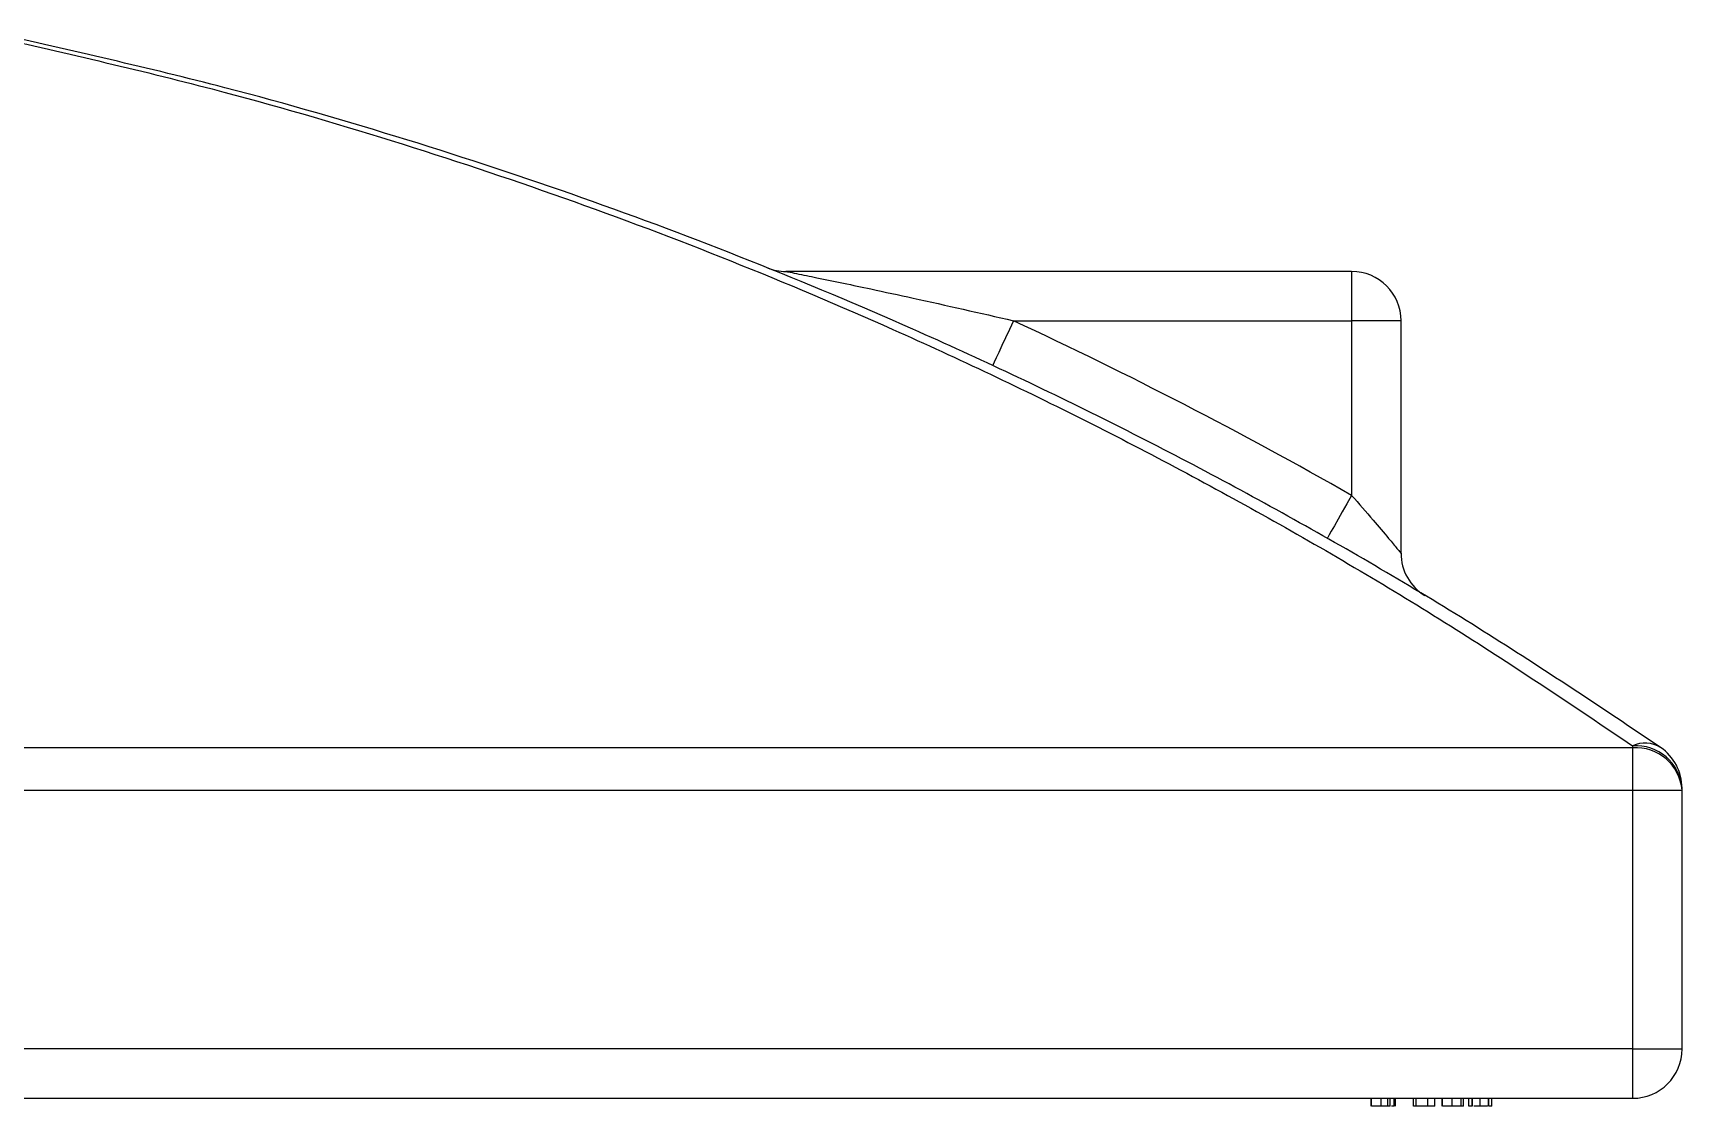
# Model space of a CAD drawing. Header units: millimetres. Extents: x -69706 to 52883, y -6882 to 68885.
# Drawn here: x 6247.7 to 6332.5, y 61153.3 to 61208.5 of the extents above; entities that cross this region are included whole.
import ezdxf

# ---------------------------------------------------------------- set-up
doc = ezdxf.new("R2010")
doc.units = ezdxf.units.MM
doc.layers.add('B2F-H-EQ-P-T20001$0$M-HVAC-EQPM', color=134, linetype='Continuous')

# ---------------------------------------------------------------- blocks, each defined once
blk = doc.blocks.new('B2F-H-EQ-P-T20001$0$CH-B2C-05、09-1000RT_20201019')
at = {"color": 0, "linetype": 'Continuous', "lineweight": 25}
for p, q in [((2400.877, -244.945), (2371.769, -244.945)), ((2400.877, -244.945), (2400.877, -247.484)), ((2383.478, -247.484), (2400.877, -247.484)), ((2400.877, -247.484), (2400.877, -256.474)), ((2403.417, -247.484), (2400.877, -247.484)), ((2403.417, -259.452), (2403.417, -247.484)), ((2415.337, -269.472), (1895.117, -269.472)), ((2415.337, -269.368), (2415.337, -269.472)), ((2415.337, -269.472), (2415.337, -271.648)), ((1895.117, -271.648), (2415.337, -271.648)), ((2415.337, -271.648), (2415.337, -284.975)), ((2415.337, -271.648), (2417.877, -271.648)), ((2417.877, -271.648), (2417.877, -271.545)), ((2417.877, -284.975), (2417.877, -271.648)), ((2415.337, -284.975), (1895.117, -284.975)), ((2415.337, -284.975), (2417.877, -284.975)), ((2415.337, -284.975), (2415.337, -287.515)), ((1895.117, -287.515), (2415.337, -287.515)), ((2401.878, -287.912), (2401.878, -287.515)), ((2401.902, -287.912), (2401.902, -287.515)), ((2402.401, -287.912), (2402.401, -287.515)), ((2402.743, -287.912), (2402.743, -287.515)), ((2402.852, -287.912), (2402.852, -287.515)), ((2403.065, -287.912), (2403.065, -287.515)), ((2403.137, -287.912), (2403.137, -287.515)), ((2404.063, -287.912), (2404.063, -287.515)), ((2404.205, -287.912), (2404.205, -287.515)), ((2404.794, -287.912), (2404.794, -287.515)), ((2405.155, -287.912), (2405.155, -287.515)), ((2405.535, -287.912), (2405.535, -287.515)), ((2405.559, -287.912), (2405.559, -287.515)), ((2406.052, -287.912), (2406.052, -287.515)), ((2406.508, -287.912), (2406.508, -287.515)), ((2406.627, -287.912), (2406.627, -287.515)), ((2406.912, -287.912), (2406.912, -287.515)), ((2407.078, -287.912), (2407.078, -287.515)), ((2407.097, -287.912), (2407.097, -287.515)), ((2407.497, -287.912), (2407.497, -287.515)), ((2407.926, -287.912), (2407.926, -287.515)), ((2407.933, -287.912), (2407.933, -287.515)), ((2408.099, -287.912), (2408.099, -287.515)), ((2402.743, -287.912), (2402.401, -287.912)), ((2402.852, -287.912), (2402.743, -287.912)), ((2403.137, -287.912), (2403.135, -287.912)), ((2405.155, -287.912), (2404.794, -287.912)), ((2406.627, -287.912), (2406.508, -287.912)), ((2407.078, -287.912), (2406.912, -287.912)), ((2408.099, -287.912), (2407.933, -287.912))]:
    blk.add_line(p, q, dxfattribs=at)
at = {"color": 0, "linetype": 'Continuous', "lineweight": 25, "flags": 128}
for points in [[(2383.478, -247.484), (2383.269, -247.934), (2383.067, -248.366), (2382.882, -248.764), (2382.719, -249.113), (2382.586, -249.399), (2382.487, -249.612), (2382.426, -249.743), (2382.405, -249.787)], [(2400.877, -256.474), (2400.631, -256.905), (2400.395, -257.319), (2400.178, -257.701), (2399.988, -258.035), (2399.831, -258.31), (2399.715, -258.513), (2399.643, -258.639), (2399.619, -258.682)]]:
    blk.add_lwpolyline(points, dxfattribs=at)
at = {"color": 0, "linetype": 'Continuous', "lineweight": 25}
for centre, radius, start, end in [((2371.769, -242.404), 2.54, 248.07285, 270), ((2400.877, -247.485), 2.54, 0, 90), ((2282.35, -464.537), 239.455, 60.33119, 65.01849), ((2405.957, -259.452), 2.54, 180, 238.92224), ((2415.977, -270.766), 1.538, 58.62024, 114.601), ((2415.505, -271.742), 2.38, 4.73993, 94.06102), ((2415.506, -271.845), 2.379, 4.74927, 94.0765), ((2415.337, -271.545), 2.54, 0, 55.43005), ((2415.337, -284.975), 2.54, 270, 0)]:
    blk.add_arc(centre, radius, start, end, dxfattribs=at)
for points, knots in [([(2330.466, -232.745), (2334.439, -233.648), (2341.68, -235.292), (2351.513, -238.165), (2360.388, -241.113), (2368.97, -244.357), (2377.956, -248.159), (2387.288, -252.586), (2396.933, -257.741), (2406.311, -263.286), (2412.328, -267.34), (2415.337, -269.368)], [0, 0, 0, 0, 0.118969, 0.216798, 0.31464, 0.413182, 0.51173, 0.633492, 0.755258, 0.877628, 1, 1, 1, 1]), ([(2416.778, -269.453), (2413.751, -267.426), (2407.696, -263.371), (2398.232, -257.807), (2388.47, -252.619), (2379.022, -248.164), (2369.958, -244.352), (2361.302, -241.098), (2352.316, -238.127), (2342.336, -235.23), (2335.002, -233.575), (2330.987, -232.668)], [0, 0, 0, 0, 0.121656, 0.243311, 0.365557, 0.4878, 0.585742, 0.683677, 0.782226, 0.880759, 1, 1, 1, 1]), ([(2371.769, -244.945), (2371.776, -244.946), (2371.789, -244.949), (2371.95, -244.981), (2372.461, -245.084), (2373.881, -245.374), (2375.914, -245.799), (2379.293, -246.526), (2381.751, -247.089), (2383.478, -247.484)], [0, 0, 0, 0, 0.014563, 0.029836, 0.075527, 0.169653, 0.400845, 0.579024, 1, 1, 1, 1]), ([(2400.877, -256.474), (2401.25, -256.903), (2401.928, -257.681), (2402.729, -258.627), (2403.192, -259.182), (2403.365, -259.389), (2403.412, -259.446), (2403.415, -259.45), (2403.417, -259.452)], [0, 0, 0, 0, 0.332922, 0.604467, 0.790595, 0.909905, 0.961929, 1, 1, 1, 1]), ([(2402.461, -287.912), (2402.379, -287.912), (2402.214, -287.912), (2402.03, -287.912), (2401.919, -287.912), (2401.908, -287.912), (2401.902, -287.912)], [0, 0, 0, 0, 0.279898, 0.559225, 0.779614, 1, 1, 1, 1]), ([(2403.065, -287.912), (2403.058, -287.912), (2403.047, -287.912), (2402.954, -287.912), (2402.921, -287.912)], [0, 0, 0, 0, 0.641765, 1, 1, 1, 1]), ([(2404.205, -287.912), (2404.181, -287.912), (2404.122, -287.912), (2404.074, -287.912), (2404.066, -287.912), (2404.063, -287.912)], [0, 0, 0, 0, 0.260702, 0.630317, 1, 1, 1, 1]), ([(2404.794, -287.912), (2404.714, -287.912), (2404.556, -287.912), (2404.347, -287.912), (2404.226, -287.912), (2404.212, -287.912), (2404.205, -287.912)], [0, 0, 0, 0, 0.281334, 0.559958, 0.77995, 1, 1, 1, 1]), ([(2406.052, -287.912), (2405.983, -287.912), (2405.868, -287.912), (2405.734, -287.912), (2405.639, -287.912), (2405.586, -287.912), (2405.559, -287.912)], [0, 0, 0, 0, 0.338767, 0.558789, 0.779399, 1, 1, 1, 1]), ([(2406.508, -287.912), (2406.5, -287.912), (2406.484, -287.912), (2406.358, -287.912), (2406.207, -287.912), (2406.104, -287.912), (2406.052, -287.912)], [0, 0, 0, 0, 0.279601, 0.558832, 0.779393, 1, 1, 1, 1]), ([(2407.497, -287.912), (2407.446, -287.912), (2407.344, -287.912), (2407.224, -287.912), (2407.176, -287.912), (2407.158, -287.912)], [0, 0, 0, 0, 0.381437, 0.762464, 1, 1, 1, 1]), ([(2407.868, -287.912), (2407.832, -287.912), (2407.736, -287.912), (2407.589, -287.912), (2407.497, -287.912)], [0, 0, 0, 0, 0.376783, 1, 1, 1, 1])]:
    blk.add_open_spline(points, degree=3, knots=knots, dxfattribs=at)

msp = doc.modelspace()

# ---------------------------------------------------------------- block references
at = {"layer": 'B2F-H-EQ-P-T20001$0$M-HVAC-EQPM'}
msp.add_blockref('B2F-H-EQ-P-T20001$0$CH-B2C-05、09-1000RT_20201019', (3914.631, 61441.218, 8.109), dxfattribs=at)

doc.saveas('drawing.dxf')
